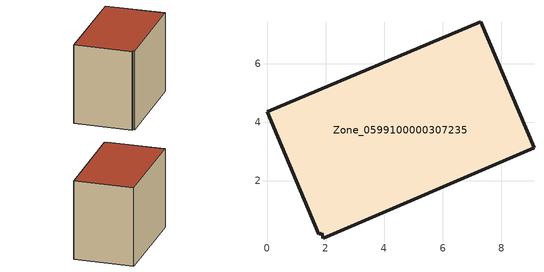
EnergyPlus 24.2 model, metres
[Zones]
Zone_0599100000307235
 floor ground (C_G): 1.93,0.04 1.86,0.21 1.76,0.17 0,4.35 7.29,7.42 9.11,3.12 z0
 wall outside (C_F): 7.29,7.42 0,4.35 1.76,0.17 1.86,0.21 1.93,0.04 9.11,3.12 7.29,7.42 z0:6.34
 roof outside (C_R): 1.86,0.21 1.93,0.04 9.11,3.12 7.29,7.42 0,4.35 1.76,0.17 z6.34
[BUILDING]
Pand.0599100000307235: North Axis=0; Terrain=City; Loads Convergence Tolerance Value=0.04; Temperature Convergence Tolerance Value=0.4; Solar Distribution=FullExterior; Maximum Number of Warmup Days=25; Minimum Number of Warmup Days=1
[Site:Location]
Rotterdam.The.Hague.AP_ZH_NLD Design_Conditions: Latitude=51.96; Longitude=4.45; Time Zone=1; Elevation=-4.5
[SITE:GROUNDTEMPERATURE:BUILDINGSURFACE]
18, 18, 18, 18, 18, 18, 18, 18, 18, 18, 18, 18
[MATERIAL] Thermal Absorptance=0.9; Solar Absorptance=0.7; Visible Absorptance=0.7
Name | Roughness | Thickness | Conductivity | Density | Specific Heat
G.TC.1946 | MediumSmooth | 0.15 | 1 | 540 | 1210
F.TC.1946 | Rough | 0.3 | 0.857143 | 1920 | 840
R.TC.1946 | MediumRough | 0.2 | 0.909091 | 1500 | 1000
[CONSTRUCTION]
C_G: G.TC.1946
C_F: F.TC.1946
C_R: R.TC.1946
[ZONE]
Zone_0599100000307235: Type=1; Multiplier=1; Ceiling Height=Autocalculate; Volume=Autocalculate; Floor Area=autocalculate; Part of Total Floor Area=Yes
[ZONEINFILTRATION:DESIGNFLOWRATE]
Infil_Zone_0599100000307235: Zone or ZoneList or Space or SpaceList=Zone_0599100000307235; Schedule=AlwaysOn; Design Flow Rate Calculation Method=Flow/Area; Flow Rate per Floor Area=0.003; Constant Term Coefficient=1; Temperature Term Coefficient=0; Velocity Term Coefficient=0; Velocity Squared Term Coefficient=0
[HVACTEMPLATE:ZONE:IDEALLOADSAIRSYSTEM]
Zone_0599100000307235: Maximum Heating Supply Air Temperature=50; Minimum Cooling Supply Air Temperature=13; Maximum Heating Supply Air Humidity Ratio=0.0156; Minimum Cooling Supply Air Humidity Ratio=0.0077; Heating Limit=NoLimit; Cooling Limit=NoLimit; Dehumidification Control Type=ConstantSensibleHeatRatio; Cooling Sensible Heat Ratio=0.7; Dehumidification Setpoint=60; Humidification Control Type=None; Humidification Setpoint=30; Outdoor Air Method=None; Outdoor Air Flow Rate per Person=0.00944; Outdoor Air Flow Rate per Zone Floor Area=0; Outdoor Air Flow Rate per Zone=0; Demand Controlled Ventilation Type=None; Outdoor Air Economizer Type=NoEconomizer; Heat Recovery Type=None; Sensible Heat Recovery Effectiveness=0.7; Latent Heat Recovery Effectiveness=0.65
[ZONECONTROL:THERMOSTAT]
ThermostatControl_Zone_0599100000307235: Zone or ZoneList=Zone_0599100000307235; Control Type Schedule=DualSetpointControlType; Control 1=Thermostat_Zone_0599100000307235; Temperature Difference Between Cutout And Setpoint=0
[THERMOSTATSETPOINT:DUALSETPOINT]
Thermostat_Zone_0599100000307235: Heating Setpoint Temperature Schedule=HeatingSetpoint_Zone_0599100000307235; Cooling Setpoint Temperature Schedule=CoolingSetpoint_Zone_0599100000307235
[SCHEDULE:COMPACT]
HeatingSetpoint_Zone_0599100000307235: Through: 12/31, For: AllDays, Until: 24:00, 21
CoolingSetpoint_Zone_0599100000307235: Through: 12/31, For: AllDays, Until: 24:00, 24
DualSetpointControlType: Through: 12/31, For: AllDays, Until: 24:00, 4
AlwaysOn: Through: 12/31, For: AllDays, Until: 24:00, 1
